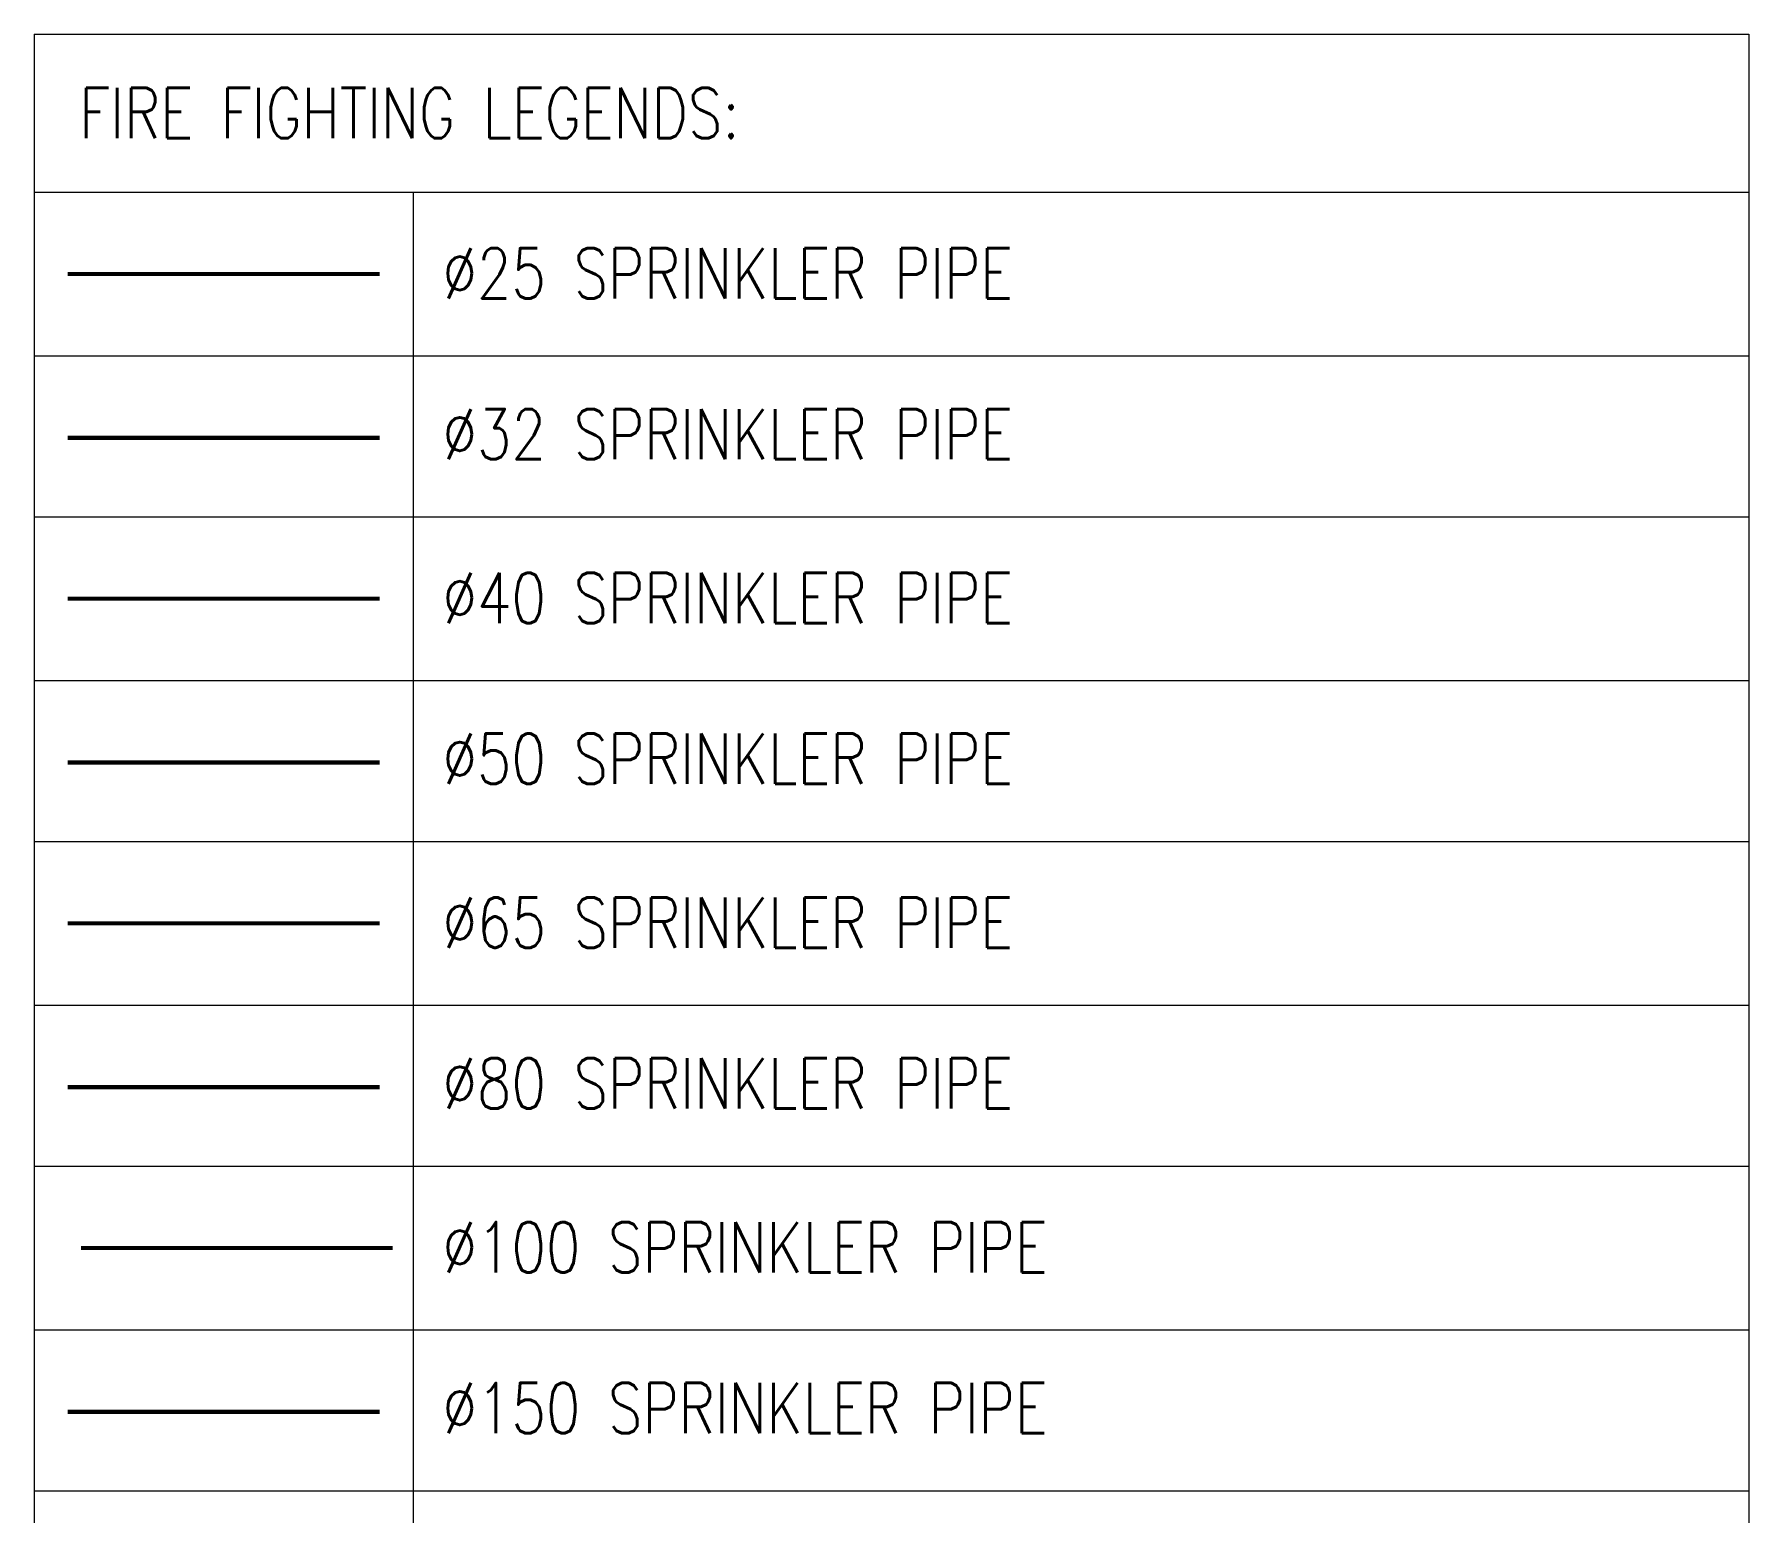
# Model space of a CAD drawing. Header units: millimetres. Extents: x -194958 to 83200, y -72620 to 64568.
# Drawn here: x -142246 to -132017, y -58413 to -49592 of the extents above; entities that cross this region are included whole.
import ezdxf
from ezdxf.enums import TextEntityAlignment as Align

# ---------------------------------------------------------------- set-up
doc = ezdxf.new("R2010")
doc.units = ezdxf.units.MM
doc.header["$LTSCALE"] = 200
doc.linetypes.add('CONTINOUS', pattern=[0])
for name, color, linetype, lineweight in [('_GD-M-FP-SprnBrn-100mm', 7, 'CONTINOUS', 30), ('_GD-M-FP-SprnBrn-150mm', 113, 'CONTINOUS', 30), ('_GD-M-FP-SprnBrn-25mm', 1, 'CONTINOUS', 30), ('_GD-M-FP-SprnBrn-32mm', 2, 'CONTINOUS', 30), ('_GD-M-FP-SprnBrn-40mm', 3, 'CONTINOUS', 30), ('_GD-M-FP-SprnBrn-50mm', 4, 'CONTINOUS', 30), ('_GD-M-FP-SprnBrn-65mm', 5, 'CONTINOUS', 30), ('_GD-M-FP-SprnBrn-80mm', 6, 'CONTINOUS', 30), ('_GD-P-LegendText&Table', 7, 'Continuous', 15)]:
    doc.layers.add(name, color=color, linetype=linetype, lineweight=lineweight)
doc.styles.add('0177-OB-P-FF-B1-103$0$RINB-Romans', font='romans.shx', dxfattribs={"width": 0.8, "height": 2})

msp = doc.modelspace()

# ---------------------------------------------------------------- linework, layer by layer
at = {"layer": '_GD-M-FP-SprnBrn-100mm', "ltscale": 0.1, "const_width": 25, "elevation": 0}
msp.add_lwpolyline([(-140107.1, -56833), (-141967.2, -56833)], dxfattribs=at)
at = {"layer": '_GD-M-FP-SprnBrn-150mm', "ltscale": 0.1, "const_width": 25, "elevation": 0}
msp.add_lwpolyline([(-140185.9, -57810.6), (-142046, -57810.6)], dxfattribs=at)
at = {"layer": '_GD-M-FP-SprnBrn-25mm', "ltscale": 0.1, "const_width": 25, "elevation": 0}
msp.add_lwpolyline([(-140185.9, -51021.8), (-142046, -51021.8)], dxfattribs=at)
at = {"layer": '_GD-M-FP-SprnBrn-32mm', "ltscale": 0.1, "const_width": 25, "elevation": 0}
msp.add_lwpolyline([(-140185.9, -51999.4), (-142046, -51999.4)], dxfattribs=at)
at = {"layer": '_GD-M-FP-SprnBrn-40mm', "ltscale": 0.1, "const_width": 25, "elevation": 0}
msp.add_lwpolyline([(-140185.9, -52958.9), (-142046, -52958.9)], dxfattribs=at)
at = {"layer": '_GD-M-FP-SprnBrn-50mm', "ltscale": 0.1, "const_width": 25, "elevation": 0}
msp.add_lwpolyline([(-140185.9, -53936.5), (-142046, -53936.5)], dxfattribs=at)
at = {"layer": '_GD-M-FP-SprnBrn-65mm', "ltscale": 0.1, "const_width": 25, "elevation": 0}
msp.add_lwpolyline([(-140185.9, -54896), (-142046, -54896)], dxfattribs=at)
at = {"layer": '_GD-M-FP-SprnBrn-80mm', "ltscale": 0.1, "const_width": 25, "elevation": 0}
msp.add_lwpolyline([(-140185.9, -55873.5), (-142046, -55873.5)], dxfattribs=at)
at = {"layer": '_GD-P-LegendText&Table'}
for p, q in [((-142246, -49591.6, 0), (-132016.7, -49591.6, 0)), ((-142246, -49591.6, 0), (-142246, -72620, 0)), ((-132016.7, -49591.6, 0), (-132016.7, -72620, 0)), ((-142246, -50533.1, 0), (-132016.7, -50533.1, 0)), ((-139985.9, -50533.1, 0), (-139985.9, -72620, 0)), ((-142246, -51510.6, 0), (-132016.7, -51510.6, 0)), ((-142246, -52470.1, 0), (-132016.7, -52470.1, 0)), ((-142246, -53447.7, 0), (-132016.7, -53447.7, 0)), ((-142246, -54407.2, 0), (-132016.7, -54407.2, 0)), ((-142246, -55384.8, 0), (-132016.7, -55384.8, 0)), ((-142246, -56344.3, 0), (-132016.7, -56344.3, 0)), ((-142246, -57321.8, 0), (-132016.7, -57321.8, 0)), ((-142246, -58281.3, 0), (-132016.7, -58281.3, 0))]:
    msp.add_line(p, q, dxfattribs=at)

# ---------------------------------------------------------------- texts
at = {"layer": '_GD-P-LegendText&Table', "style": '0177-OB-P-FF-B1-103$0$RINB-Romans', "width": 0.8}
for s, p in [('%%C25 SPRINKLER PIPE', (-139810.3, -51017.8, 0)), ('%%C32 SPRINKLER PIPE', (-139810.3, -51977.3, 0)), ('%%C40 SPRINKLER PIPE', (-139810.3, -52954.8, 0)), ('%%C50 SPRINKLER PIPE', (-139810.3, -53914.3, 0)), ('%%C65 SPRINKLER PIPE', (-139810.3, -54891.9, 0)), ('%%C80 SPRINKLER PIPE', (-139810.3, -55851.4, 0)), ('%%C100 SPRINKLER PIPE', (-139810.3, -56829, 0)), ('%%C150 SPRINKLER PIPE', (-139810.3, -57788.5, 0))]:
    msp.add_text(s, height=300, dxfattribs=at).set_placement(p, align=Align.MIDDLE_LEFT)
at = {"layer": '_GD-P-LegendText&Table', "insert": (-141977.1, -50061.7, 0), "char_height": 300, "attachment_point": 4, "style": '0177-OB-P-FF-B1-103$0$RINB-Romans'}
msp.add_mtext('FIRE FIGHTING LEGENDS:', dxfattribs=at)

doc.saveas('drawing.dxf')
